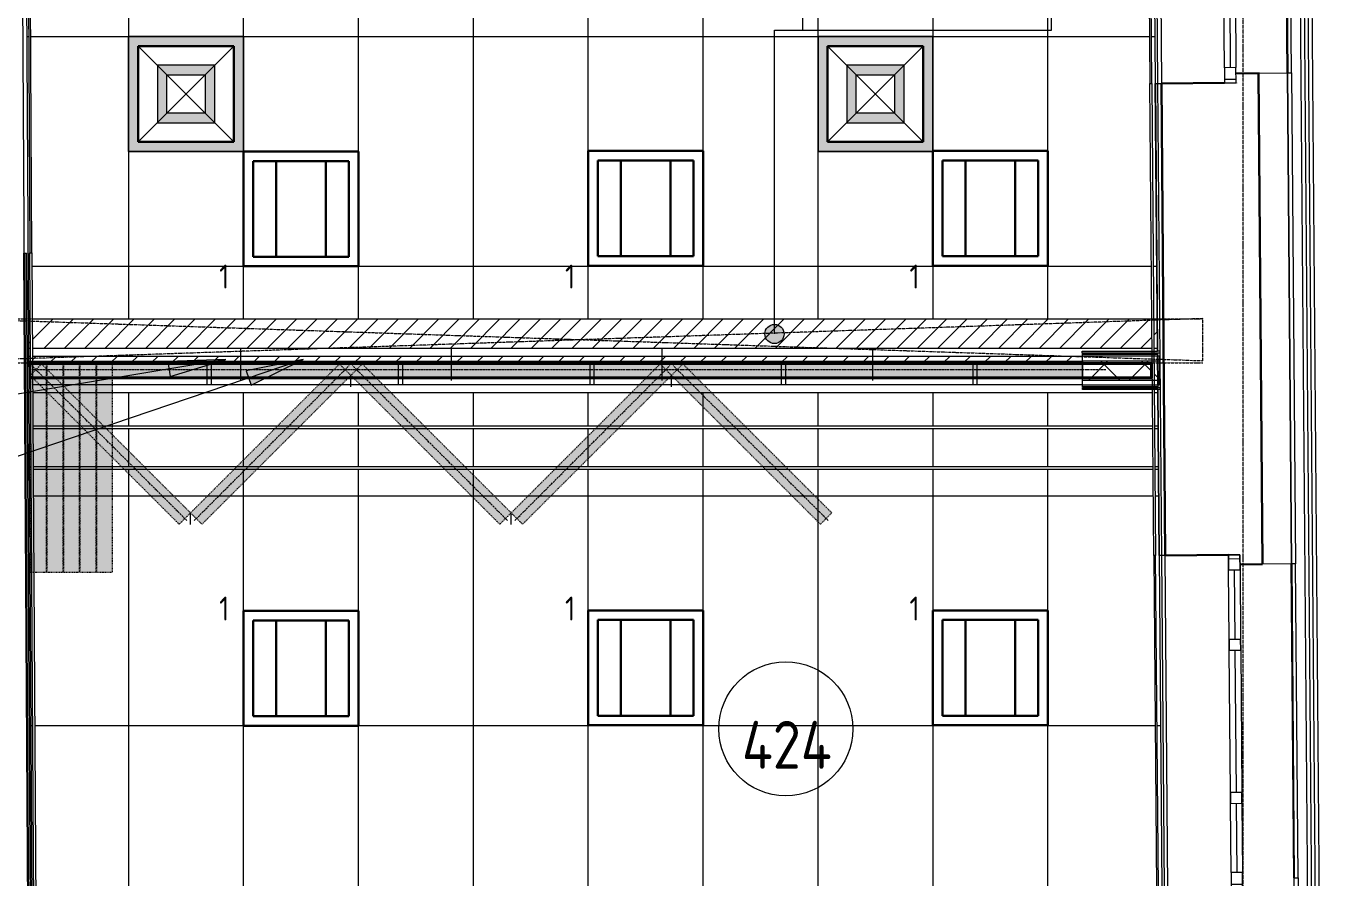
# Model space of a CAD drawing. Header units: millimetres. Extents: x -10051 to 73829, y -4843 to 44223.
# Drawn here: x 48994 to 55818, y 25850 to 30300 of the extents above; entities that cross this region are included whole.
import ezdxf

# ---------------------------------------------------------------- set-up
doc = ezdxf.new("R2010")
doc.units = ezdxf.units.MM
for name, pattern in [('ADSK_Линия сетки', [25, 20, -2.5, 0, -2.5]), ('ADSK_Осевая', [14, 10, -2, 0, -2]), ('ADSK_Штрих_ш3 п1_5', [4.5, 3, -1.5]), ('ADSK_Штрих_ш3 п3', [6, 3, -3]), ('ADSK_Штрихпунктирная 2 точки_ш15 п1_5 п1_5 п1_5', [19.5, 15, -1.5, 0, -1.5, 0, -1.5])]:
    doc.linetypes.add(name, pattern=pattern)
for name, color, linetype, lineweight in [('_ Окна', 7, 'Continuous', 9), ('Аннотация', 7, 'Continuous', 20), ('Каркас', 7, 'Continuous', 18), ('Марки помещений', 7, 'Continuous', 20), ('Окна', 7, 'Continuous', 9), ('Оси', 7, 'Continuous', 9), ('Отметки', 7, 'Continuous', 9), ('Потолки', 7, 'Continuous', 9), ('Потолки штриховка', 7, 'Continuous', 9), ('Стены внутренние', 7, 'Continuous', 18), ('Стены наружные', 7, 'Continuous', 18), ('Стены несущие', 7, 'Continuous', 30), ('Стены отделка', 7, 'Continuous', 30), ('Стены штриховка', 7, 'Continuous', 9), ('Узлы', 7, 'Continuous', 18)]:
    doc.layers.add(name, color=color, linetype=linetype, lineweight=lineweight)
doc.layers.add('Линии', color=7, linetype='Continuous', lineweight=9, true_color=0x00a600)
doc.styles.add('GOST Common_1', font='GOST_Common.ttf', dxfattribs={"width": 0.9, "height": 250})
doc.styles.add('GOST Common_4', font='GOST_Common.ttf', dxfattribs={"width": 0.9, "height": 200})

# ---------------------------------------------------------------- blocks, each defined once
blk = doc.blocks.new('окно трехпол с фрамугой - 1700-2320_h_ _нов_-2116873-План потолков 4-го этажа')
at = {"layer": '_ Окна', "lineweight": 18}
for p, q in [((-870, 75), (-870, 135)), ((-870, 135), (-790, 135)), ((-790, 75), (-870, 75)), ((-790, 135), (-790, 75)), ((-430, 75), (-430, 135)), ((-430, 135), (-370, 135)), ((-370, 75), (-430, 75)), ((-370, 135), (-370, 75)), ((370, 75), (370, 135)), ((370, 135), (430, 135)), ((430, 75), (370, 75)), ((430, 135), (430, 75)), ((790, 135), (790, 75)), ((870, 135), (790, 135)), ((790, 75), (870, 75)), ((870, 75), (870, 135))]:
    blk.add_line(p, q, dxfattribs=at)
at = {"layer": '_ Окна'}
for p, q in [((-850, 75), (-850, 135)), ((-790, 105), (-430, 105)), ((-370, 105), (370, 105)), ((430, 105), (790, 105)), ((850, 75), (850, 135))]:
    blk.add_line(p, q, dxfattribs=at)
at = {"layer": 'Окна'}
for p, q in [((-870, 135), (-870, 75)), ((-790, 135), (-870, 135)), ((-870, 75), (-790, 75)), ((-790, 135), (-430, 135)), ((-430, 75), (-790, 75)), ((-370, 135), (-430, 135)), ((-430, 75), (-370, 75)), ((-370, 135), (370, 135)), ((370, 75), (-370, 75)), ((430, 135), (370, 135)), ((370, 75), (430, 75)), ((430, 135), (790, 135)), ((790, 75), (430, 75)), ((870, 135), (790, 135)), ((790, 75), (870, 75)), ((870, 75), (870, 135))]:
    blk.add_line(p, q, dxfattribs=at)
blk = doc.blocks.new('ADSK_Марка_Помещение_ОдноЗначение - Номер-159740-План потолков 4-го этажа')
at = {"layer": 'Марки помещений'}
blk.add_circle((0, 0), 3.5, dxfattribs=at)
blk = doc.blocks.new('Высотные отметки - Рамка-12095-План потолков 4-го этажа')
at = {"layer": 'Аннотация'}
for p, q in [((-6.5, 0), (-6.5, 5)), ((-6.5, 5), (6.5, 5)), ((6.5, 5), (6.5, 0)), ((6.5, 0), (-6.5, 0))]:
    blk.add_line(p, q, dxfattribs=at)

msp = doc.modelspace()

# ---------------------------------------------------------------- hatches: boundary and pattern name
at = {"layer": 'Аннотация'}
for points in [[(50036.425, 28557.53), (49734.004, 28547.478), (49746.91, 28469.548)], [(50440.09, 28557.53), (50143.281, 28498.674), (50168.627, 28423.86)]]:
    msp.add_hatch(color=256, dxfattribs=at).paths.add_polyline_path(points)
at = {"layer": 'Отметки'}
h = msp.add_hatch(color=256, dxfattribs=at)
edge = h.paths.add_edge_path()
edge.add_arc((52902.159, 28691.388), 50, 0, 360)
at = {"layer": 'Потолки штриховка', "lineweight": 18}
h = msp.add_hatch(dxfattribs=at)
h.set_pattern_fill('FP_53', color=256, style=0, pattern_type=2)
h.set_pattern_definition([(90, (53129.43, 30244.9), (600, -4e-14), []), (0, (53129.4, 30244.9), (0, -1200), [])])
h.paths.add_polyline_path([(50015.929, 20835.573), (50015.929, 23530.09), (50010.929, 23530.09), (50010.929, 23528.09), (50012.929, 23528.09), (50012.929, 20835.573)])
h.paths.add_polyline_path([(50025.929, 20835.573), (54936.948, 20835.573), (54906.841, 24546.33), (49051.579, 24546.33), (49057.652, 23540.09), (50025.929, 23540.09), (50025.929, 21100.017)])
h.paths.add_polyline_path([(54958.04, 20835.573), (54964.949, 20835.573), (54934.937, 24546.33), (54916.937, 24546.33), (54946.948, 20835.573), (54950.811, 20835.573)])
h.paths.add_polyline_path([(49037.801, 23505.09), (50000.929, 23505.09), (50000.929, 23518.09), (49037.723, 23518.09)])
h.paths.add_polyline_path([(49047.652, 23530.09), (49041.579, 24546.33), (49031.578, 24546.33), (49037.651, 23530.09), (49047.481, 23530.09)])
h.paths.add_polyline_path([(49278.658, 24776.511), (54905.075, 24776.511), (54879.117, 27986), (49031.024, 27986), (49050.203, 24776.511), (49057.481, 24776.511)])
h.paths.add_polyline_path([(49030.203, 24776.511), (49040.203, 24776.511), (49021.024, 27986), (49011.024, 27986), (49029.916, 24824.504)])
h.paths.add_polyline_path([(54933.076, 24776.511), (54907.118, 27986), (54889.117, 27986), (54915.968, 24776.511), (54926.841, 24776.511)])
h.paths.add_polyline_path([(50212.605, 27998), (54879.02, 27998), (54877.403, 28198), (49029.757, 28198), (49030.952, 27998), (50093.811, 27998)])
h.paths.add_polyline_path([(54889.02, 27998), (54907.021, 27998), (54905.403, 28198), (54887.403, 28198)])
h.paths.add_polyline_path([(49020.952, 27998), (49019.116, 28198), (49009.757, 28198), (49010.952, 27998), (49019.116, 27998)])
h.paths.add_polyline_path([(49009.685, 28210), (49019.685, 28210), (49018.634, 28385.824), (49008.634, 28385.824), (49009.116, 28305.211)])
h.paths.add_polyline_path([(52629.637, 28210), (54877.306, 28210), (54875.884, 28385.824), (49028.635, 28385.824), (49029.685, 28210), (52364.336, 28210)])
h.paths.add_polyline_path([(54902.841, 28210), (54905.306, 28210), (54902.841, 28385.824), (54885.884, 28385.824), (54887.306, 28210), (54892.769, 28210)])
h.paths.add_polyline_path([(54872.776, 28770.09), (54842.123, 32560.09), (49003.69, 32560.09), (49026.338, 28770.09), (54862.834, 28770.09)])
h.paths.add_polyline_path([(54900.777, 28770.09), (54870.124, 32560.09), (54852.124, 32560.09), (54882.776, 28770.09), (54892.833, 28770.09)])
h.paths.add_polyline_path([(49006.338, 28770.09), (49016.338, 28770.09), (48993.69, 32560.09), (48983.689, 32560.09), (49006.268, 28781.771)])
h.paths.add_polyline_path([(52222.991, 32790.09), (54840.263, 32790.09), (54814.304, 35989.794), (53089.296, 35989.794), (53089.296, 36491.246), (48980.02, 36520.998), (49002.315, 32790.09), (51609.773, 32790.09)])
h.paths.add_polyline_path([(48985.915, 32790.09), (48992.315, 32790.09), (48969.84, 36549.07), (48959.852, 36549), (48982.315, 32790.09), (48983.689, 32790.09)])
h.paths.add_polyline_path([(54850.263, 32790.09), (54868.264, 32790.09), (54842.159, 36017.794), (53119.296, 36017.794), (53119.296, 36019.794), (53117.296, 36020.419), (53117.296, 36491.043), (53099.296, 36491), (53099.296, 35999.794), (54824.304, 35999.794), (54849.808, 32846.442)])
h.paths.add_polyline_path([(53117.296, 36501.044), (53117.296, 36519.044), (48979.853, 36549), (48980.02, 36530.998), (53099.296, 36501.174)])
h.paths.add_polyline_path([(53117.296, 36519.044), (53119.296, 36521.03), (53117.296, 36521.03)])
at = {"layer": 'Потолки штриховка', "lineweight": 18, "true_color": 0x787878}
h = msp.add_hatch(dxfattribs=at)
h.set_pattern_fill('FP_47', color=8, style=0, pattern_type=2)
h.set_pattern_definition([(45, (0, 0), (-53.03301, 53.03301), [])])
h.paths.add_polyline_path([(49991.621, 20615.573), (50000.929, 20615.573), (50000.929, 20835.573), (49985.871, 20835.573), (49985.871, 20615.573)])
h.paths.add_polyline_path([(54968.647, 20625.573), (54968.485, 20627.573), (54966.631, 20627.573), (54968.631, 20625.589)])
h.paths.add_polyline_path([(50012.929, 20627.573), (54966.631, 20627.573), (54966.404, 20645.573), (50015.929, 20645.573), (50015.929, 20835.573), (50012.929, 20835.573), (50012.929, 20642.573)])
h.paths.add_polyline_path([(50010.929, 20625.573), (50012.929, 20627.573), (50010.929, 20627.573)])
h.paths.add_polyline_path([(53940.888, 20655.573), (54938.404, 20655.573), (54936.948, 20835.573), (50025.929, 20835.573), (50025.929, 20655.573), (53891.082, 20655.573)])
h.paths.add_polyline_path([(54960.04, 20655.573), (54966.404, 20655.573), (54964.199, 20835.573), (54946.948, 20835.573), (54948.404, 20655.573), (54958.04, 20655.573)])
h.paths.add_polyline_path([(49031.578, 24546.33), (49041.574, 24547.142), (49039.115, 24776.511), (49030.203, 24776.485), (49031.577, 24546.511)])
h.paths.add_polyline_path([(54705.282, 24546.33), (54906.935, 24546.511), (54905.075, 24776.511), (49050.208, 24775.706), (49051.579, 24546.33), (54025.223, 24546.33)])
h.paths.add_polyline_path([(54926.841, 24546.33), (54934.933, 24546.797), (54933.076, 24776.511), (54915.075, 24776.511), (54916.937, 24546.33), (54925.968, 24546.33)])
h.paths.add_polyline_path([(49278.658, 28540.09), (54510.189, 28540.09), (54510.189, 28575.824), (49027.499, 28575.824), (49027.713, 28540.09), (49275.05, 28540.09)])
h.paths.add_polyline_path([(49008.395, 28540.09), (49017.708, 28540.929), (49017.499, 28575.824), (49007.499, 28575.824), (49007.712, 28540.09)])
h.paths.add_polyline_path([(49861.437, 28615.824), (54874.023, 28615.824), (54872.776, 28770.09), (49026.338, 28770.09), (49027.26, 28615.824), (49570.048, 28615.824)])
h.paths.add_polyline_path([(54902.024, 28615.824), (54900.777, 28770.09), (54882.784, 28769.083), (54884.024, 28615.824), (54892.833, 28615.824)])
h.paths.add_polyline_path([(49014.28, 28615.824), (49017.26, 28615.824), (49016.338, 28770.09), (49006.338, 28770.09), (49007.26, 28615.824), (49009.116, 28615.824)])
h.paths.add_polyline_path([(50347.174, 32560.09), (54842.123, 32560.09), (54840.263, 32790.09), (49002.315, 32790.09), (49003.69, 32560.09), (49933.563, 32560.09)])
h.paths.add_polyline_path([(54870.124, 32560.09), (54868.186, 32790.09), (54850.263, 32790.09), (54852.124, 32560.09), (54868.186, 32560.09)])
at = {"layer": 'Стены внутренние', "lineweight": 9}
h = msp.add_hatch(dxfattribs=at)
h.set_pattern_fill('FP_3', color=256, style=0, pattern_type=2)
h.set_pattern_definition([(45, (0, 0), (-106.066, 106.066), []), (135, (0, 0), (-106.066, -106.066), [])])
h.paths.add_polyline_path([(54910.189, 28450.824), (54910.189, 28550.824), (54884.549, 28550.824), (54885.358, 28450.824), (54908.637, 28450.824)])
h.paths.add_polyline_path([(54510.189, 28450.824), (54875.358, 28450.824), (54874.549, 28550.824), (54510.189, 28550.824), (54510.189, 28463)])
at = {"layer": 'Узлы', "true_color": 0x939393}
h = msp.add_hatch(color=252, dxfattribs=at)
h.paths.add_polyline_path([(50129.432, 29644.906), (50129.432, 30244.906), (49529.432, 30244.481), (49529.432, 29644.906), (50079.432, 29644.906)])
h.paths.add_polyline_path([(49579.432, 29694.906), (49579.432, 30194.906), (50079.432, 30194.906), (50079.432, 29694.906), (49861.437, 29694.906)])
h.paths.add_polyline_path([(49729.432, 29794.906), (49979.432, 29794.906), (49979.432, 30094.906), (49679.432, 30094.906), (49679.432, 29794.906)])
h.paths.add_polyline_path([(49861.437, 29844.906), (49729.432, 29844.906), (49729.432, 30044.906), (49929.432, 30044.906), (49929.432, 29844.906)])
h = msp.add_hatch(color=252, dxfattribs=at)
h.paths.add_polyline_path([(53129.432, 29644.906), (53729.432, 29644.906), (53729.432, 30244.906), (53129.432, 30244.906), (53129.432, 29694.906)])
h.paths.add_polyline_path([(53179.432, 29694.906), (53179.432, 30194.906), (53679.432, 30194.906), (53679.432, 29694.906)])
h.paths.add_polyline_path([(53279.432, 29794.906), (53579.432, 29794.906), (53579.432, 30094.906), (53279.432, 30094.906), (53279.432, 29844.906)])
h.paths.add_polyline_path([(53329.432, 29844.906), (53329.432, 30044.906), (53529.432, 30044.906), (53529.432, 29844.906)])
at = {"layer": 'Узлы', "true_color": 0xffffff}
msp.add_hatch(color=7, dxfattribs=at).paths.add_polyline_path([(50939.536, 28463), (54512.567, 28463), (54512.567, 28547), (49012.449, 28547), (49012.449, 28463), (50821.002, 28463)])
at = {"layer": 'Узлы', "true_color": 0xffffff, "transparency": 33554432}
for points in [[(49101.05, 27447), (49101.05, 28463), (49017.05, 28463), (49017.05, 27447), (49055.188, 27447)], [(49103.05, 27447), (49187.05, 27447), (49187.05, 28463), (49103.05, 28463), (49103.05, 27617.869)], [(49273.05, 27447), (49273.05, 28463), (49189.05, 28463), (49189.05, 27447)], [(49275.05, 27447), (49359.05, 27447), (49359.05, 28463), (49275.05, 28463), (49275.05, 27617.869)], [(49445.05, 27447), (49445.05, 28463), (49361.05, 28463), (49361.05, 27447)], [(49912.089, 27697.484), (50677.605, 28463), (50558.811, 28463), (49852.692, 27756.881)], [(51467.724, 27697.484), (51527.121, 27756.881), (50821.002, 28463), (50702.208, 28463), (51179.209, 27986)], [(51586.518, 27697.484), (52352.034, 28463), (52233.24, 28463), (51527.121, 27756.881)], [(53142.153, 27697.484), (53201.55, 27756.881), (52495.431, 28463), (52376.637, 28463), (52853.637, 27986)]]:
    msp.add_hatch(color=7, dxfattribs=at).paths.add_polyline_path(points)
h = msp.add_hatch(color=7, dxfattribs=at)
h.paths.add_polyline_path([(49793.295, 27697.484), (49852.692, 27756.881), (49445.05, 28164.524), (49445.05, 28045.73), (49504.78, 27986)])
h.paths.add_polyline_path([(49361.05, 28129.73), (49361.05, 28248.524), (49359.05, 28250.524), (49359.05, 28131.73)])
h.paths.add_polyline_path([(49275.05, 28215.73), (49275.05, 28334.524), (49273.05, 28336.524), (49273.05, 28217.73)])
h.paths.add_polyline_path([(49189.05, 28301.73), (49189.05, 28420.524), (49187.05, 28422.524), (49187.05, 28303.73)])
h.paths.add_polyline_path([(49103.05, 28387.73), (49103.05, 28463), (49101.05, 28463), (49101.05, 28389.73)])

# ---------------------------------------------------------------- linework, layer by layer
at = {"layer": 'Аннотация'}
for p, q in [((50440.09, 28557.53), (44077.443, 26401.909)), ((50036.425, 28557.53), (44229.34, 27595.774)), ((50036.425, 28557.53), (49734.004, 28547.478)), ((49734.004, 28547.478), (49746.91, 28469.548)), ((49746.91, 28469.548), (50036.425, 28557.53)), ((50440.09, 28557.53), (50143.281, 28498.674)), ((50168.627, 28423.86), (50440.09, 28557.53)), ((50143.281, 28498.674), (50168.627, 28423.86))]:
    msp.add_line(p, q, dxfattribs=at)
at = {"layer": 'Каркас', "color": 8, "linetype": 'ADSK_Штрих_ш3 п1_5', "lineweight": 9, "true_color": 0x808080}
for p, q in [((49939.536, 28425.824), (49939.536, 28540.09)), ((49959.536, 28540.09), (49959.536, 28425.824)), ((50939.536, 28425.824), (50939.536, 28540.09)), ((50959.536, 28540.09), (50959.536, 28425.824)), ((51939.536, 28425.824), (51939.536, 28540.09)), ((51959.536, 28540.09), (51959.536, 28425.824)), ((52939.536, 28425.824), (52939.536, 28540.09)), ((52959.536, 28540.09), (52959.536, 28425.824)), ((53939.536, 28425.824), (53939.536, 28540.09)), ((53959.536, 28540.09), (53959.536, 28425.824))]:
    msp.add_line(p, q, dxfattribs=at)
at = {"layer": 'Линии', "color": 7, "lineweight": 18}
for p, q in [((49529.432, 30244.906), (50129.432, 30244.906)), ((49529.432, 29644.906), (49529.432, 30244.906)), ((50129.432, 30244.906), (50129.432, 29644.906)), ((53129.432, 30244.906), (53729.432, 30244.906)), ((53129.432, 29644.906), (53129.432, 30244.906)), ((53729.432, 30244.906), (53729.432, 29644.906)), ((49579.432, 30194.906), (50079.432, 29694.906)), ((50079.432, 30194.906), (49579.432, 29694.906)), ((53179.432, 30194.906), (53679.432, 29694.906)), ((53679.432, 30194.906), (53179.432, 29694.906)), ((50129.432, 29644.906), (49529.432, 29644.906)), ((53729.432, 29644.906), (53129.432, 29644.906))]:
    msp.add_line(p, q, dxfattribs=at)
at = {"layer": 'Линии', "color": 7}
for p, q in [((50129.432, 30244.906), (49529.432, 30244.906)), ((49529.432, 30244.906), (49529.432, 29644.906)), ((50129.432, 29644.906), (50129.432, 30244.906)), ((53729.432, 30244.906), (53129.432, 30244.906)), ((53129.432, 30244.906), (53129.432, 29644.906)), ((53729.432, 29644.906), (53729.432, 30244.906)), ((49579.432, 29694.906), (49579.432, 30194.906)), ((49579.432, 30194.906), (50079.432, 30194.906)), ((50079.432, 30194.906), (50079.432, 29694.906)), ((53179.432, 29694.906), (53179.432, 30194.906)), ((53179.432, 30194.906), (53679.432, 30194.906)), ((53679.432, 30194.906), (53679.432, 29694.906)), ((49679.432, 30094.906), (49679.432, 29794.906)), ((49979.432, 30094.906), (49679.432, 30094.906)), ((49979.432, 29794.906), (49979.432, 30094.906)), ((53279.432, 30094.906), (53279.432, 29794.906)), ((53579.432, 30094.906), (53279.432, 30094.906)), ((53579.432, 29794.906), (53579.432, 30094.906)), ((49729.432, 30044.906), (49929.432, 30044.906)), ((49729.432, 29844.906), (49729.432, 30044.906)), ((49929.432, 30044.906), (49929.432, 29844.906)), ((53329.432, 30044.906), (53529.432, 30044.906)), ((53329.432, 29844.906), (53329.432, 30044.906)), ((53529.432, 30044.906), (53529.432, 29844.906)), ((49929.432, 29844.906), (49729.432, 29844.906)), ((53529.432, 29844.906), (53329.432, 29844.906)), ((49679.432, 29794.906), (49979.432, 29794.906)), ((53279.432, 29794.906), (53579.432, 29794.906)), ((50079.432, 29694.906), (49579.432, 29694.906)), ((53679.432, 29694.906), (53179.432, 29694.906)), ((49529.432, 29644.906), (50129.432, 29644.906)), ((53129.432, 29644.906), (53729.432, 29644.906)), ((50115.478, 28448), (50115.478, 28618)), ((51215.478, 28448), (51215.478, 28618)), ((52315.478, 28448), (52315.478, 28618)), ((53415.478, 28448), (53415.478, 28618)), ((54512.567, 28547), (49012.449, 28547)), ((49012.449, 28547), (49012.449, 28463)), ((54512.567, 28463), (54512.567, 28547)), ((49012.449, 28463), (54512.567, 28463)), ((50689.907, 28415.302), (50689.907, 28475.302)), ((52364.336, 28415.302), (52364.336, 28475.302)), ((49852.692, 27696.881), (49852.692, 27756.881)), ((51527.121, 27696.881), (51527.121, 27756.881))]:
    msp.add_line(p, q, dxfattribs=at)
at = {"layer": 'Линии', "color": 5, "lineweight": 30, "true_color": 0x0000ff}
for p, q in [((50079.432, 30194.906), (49579.432, 30194.906)), ((49579.432, 30194.906), (49579.432, 29694.906)), ((50079.432, 29694.906), (50079.432, 30194.906)), ((53679.432, 30194.906), (53179.432, 30194.906)), ((53179.432, 30194.906), (53179.432, 29694.906)), ((53679.432, 29694.906), (53679.432, 30194.906)), ((49579.432, 29694.906), (50079.432, 29694.906)), ((53179.432, 29694.906), (53679.432, 29694.906)), ((50129.432, 29644.906), (50729.432, 29644.906)), ((50129.432, 29044.906), (50129.432, 29644.906)), ((50729.432, 29644.906), (50729.432, 29044.906)), ((51929.431, 29647.338), (52529.431, 29647.338)), ((51929.431, 29047.338), (51929.431, 29647.338)), ((52529.431, 29647.338), (52529.431, 29047.338)), ((50679.432, 29594.906), (50179.432, 29594.906)), ((50179.432, 29594.906), (50179.432, 29094.906)), ((50299.432, 29594.906), (50299.432, 29094.906)), ((50559.432, 29594.906), (50559.432, 29094.906)), ((50679.432, 29094.906), (50679.432, 29594.906)), ((52479.431, 29597.338), (51979.431, 29597.338)), ((51979.431, 29597.338), (51979.431, 29097.338)), ((52099.431, 29597.338), (52099.431, 29097.338)), ((52359.431, 29597.338), (52359.431, 29097.338)), ((52479.431, 29097.338), (52479.431, 29597.338)), ((50179.432, 29094.906), (50679.432, 29094.906)), ((51979.431, 29097.338), (52479.431, 29097.338)), ((50729.432, 29044.906), (50129.432, 29044.906)), ((52529.431, 29047.338), (51929.431, 29047.338)), ((51929.431, 27247.338), (52529.431, 27247.338)), ((51929.431, 26647.338), (51929.431, 27247.338)), ((52529.431, 27247.338), (52529.431, 26647.338)), ((53729.431, 27247.338), (54329.431, 27247.338)), ((53729.431, 26647.338), (53729.431, 27247.338)), ((54329.431, 27247.338), (54329.431, 26647.338)), ((52479.431, 27197.338), (51979.431, 27197.338)), ((51979.431, 27197.338), (51979.431, 26697.338)), ((52099.431, 27197.338), (52099.431, 26697.338)), ((52359.431, 27197.338), (52359.431, 26697.338)), ((52479.431, 26697.338), (52479.431, 27197.338)), ((54279.431, 27197.338), (53779.431, 27197.338)), ((53779.431, 27197.338), (53779.431, 26697.338)), ((53899.431, 27197.338), (53899.431, 26697.338)), ((54159.431, 27197.338), (54159.431, 26697.338)), ((54279.431, 26697.338), (54279.431, 27197.338)), ((51979.431, 26697.338), (52479.431, 26697.338)), ((53779.431, 26697.338), (54279.431, 26697.338)), ((52529.431, 26647.338), (51929.431, 26647.338)), ((54329.431, 26647.338), (53729.431, 26647.338))]:
    msp.add_line(p, q, dxfattribs=at)
at = {"layer": 'Линии', "color": 1, "lineweight": 30, "true_color": 0xff0000}
for p, q in [((53729.431, 29647.338), (54329.431, 29647.338)), ((53729.431, 29047.338), (53729.431, 29647.338)), ((54329.431, 29647.338), (54329.431, 29047.338)), ((54279.431, 29597.338), (53779.431, 29597.338)), ((53779.431, 29597.338), (53779.431, 29097.338)), ((53899.431, 29597.338), (53899.431, 29097.338)), ((54159.431, 29597.338), (54159.431, 29097.338)), ((54279.431, 29097.338), (54279.431, 29597.338)), ((53779.431, 29097.338), (54279.431, 29097.338)), ((54329.431, 29047.338), (53729.431, 29047.338)), ((50129.432, 27244.906), (50729.432, 27244.906)), ((50129.432, 26644.906), (50129.432, 27244.906)), ((50729.432, 27244.906), (50729.432, 26644.906)), ((50679.432, 27194.906), (50179.432, 27194.906)), ((50179.432, 27194.906), (50179.432, 26694.906)), ((50299.432, 27194.906), (50299.432, 26694.906)), ((50559.432, 27194.906), (50559.432, 26694.906)), ((50679.432, 26694.906), (50679.432, 27194.906)), ((50179.432, 26694.906), (50679.432, 26694.906)), ((50729.432, 26644.906), (50129.432, 26644.906))]:
    msp.add_line(p, q, dxfattribs=at)
at = {"layer": 'Линии', "color": 7, "linetype": 'ADSK_Штрихпунктирная 2 точки_ш15 п1_5 п1_5 п1_5'}
for p, q in [((55138.737, 28771.89), (48689.761, 28551.89)), ((48689.761, 28770.09), (55138.737, 28770.09)), ((48691.312, 28770.09), (55138.737, 28551.89)), ((55138.737, 28551.89), (55138.737, 28771.89)), ((48689.761, 28540.09), (55138.737, 28540.09))]:
    msp.add_line(p, q, dxfattribs=at)
at = {"layer": 'Линии', "color": 7, "lineweight": 40}
for p, q in [((49010.103, 28538), (54870.551, 28538)), ((54870.551, 28538), (54870.551, 28463)), ((49010.551, 28463), (54870.551, 28463))]:
    msp.add_line(p, q, dxfattribs=at)
at = {"layer": 'Линии', "color": 7, "linetype": 'ADSK_Штрих_ш3 п3'}
for p, q in [((49074.875, 28534.699), (49015.478, 28475.302)), ((49017.05, 28547), (49017.05, 27447)), ((49101.05, 28547), (49017.05, 28547)), ((49852.692, 27756.881), (49074.875, 28534.699)), ((49101.05, 27447), (49101.05, 28547)), ((49103.05, 28547), (49103.05, 27447)), ((49187.05, 28547), (49103.05, 28547)), ((49187.05, 27447), (49187.05, 28547)), ((49189.05, 28547), (49189.05, 27447)), ((49273.05, 28547), (49189.05, 28547)), ((49273.05, 27447), (49273.05, 28547)), ((49275.05, 28547), (49275.05, 27447)), ((49359.05, 28547), (49275.05, 28547)), ((49359.05, 27447), (49359.05, 28547)), ((49361.05, 28547), (49361.05, 27447)), ((49445.05, 28547), (49361.05, 28547)), ((49445.05, 27447), (49445.05, 28547)), ((50630.51, 28534.699), (49852.692, 27756.881)), ((50689.907, 28475.302), (50630.51, 28534.699)), ((50749.304, 28534.699), (50689.907, 28475.302)), ((51527.121, 27756.881), (50749.304, 28534.699)), ((52304.939, 28534.699), (51527.121, 27756.881)), ((52364.336, 28475.302), (52304.939, 28534.699)), ((52423.733, 28534.699), (52364.336, 28475.302)), ((53201.55, 27756.881), (52423.733, 28534.699)), ((49015.478, 28475.302), (49793.295, 27697.484)), ((49912.089, 27697.484), (50689.907, 28475.302)), ((50689.907, 28475.302), (51467.724, 27697.484)), ((51586.518, 27697.484), (52364.336, 28475.302)), ((52364.336, 28475.302), (53142.153, 27697.484)), ((49793.295, 27697.484), (49852.692, 27756.881)), ((49852.692, 27756.881), (49912.089, 27697.484)), ((51467.724, 27697.484), (51527.121, 27756.881)), ((51527.121, 27756.881), (51586.518, 27697.484)), ((53142.153, 27697.484), (53201.55, 27756.881)), ((49017.05, 27447), (49101.05, 27447)), ((49103.05, 27447), (49187.05, 27447)), ((49189.05, 27447), (49273.05, 27447)), ((49275.05, 27447), (49359.05, 27447)), ((49361.05, 27447), (49445.05, 27447))]:
    msp.add_line(p, q, dxfattribs=at)
at = {"layer": 'Линии', "color": 7, "linetype": 'ADSK_Осевая', "lineweight": 18}
for p, q in [((49833.601, 27716.576), (49023.963, 28526.213)), ((49871.784, 27716.576), (50681.422, 28526.213)), ((51508.029, 27716.576), (50698.392, 28526.213)), ((51546.213, 27716.576), (52355.85, 28526.213)), ((53182.458, 27716.576), (52372.821, 28526.213)), ((54632.567, 28505), (49005.885, 28505))]:
    msp.add_line(p, q, dxfattribs=at)
at = {"layer": 'Оси', "linetype": 'ADSK_Линия сетки'}
msp.add_line((55349.565, -3698.875), (55349.565, 44222.998), dxfattribs=at)
at = {"layer": 'Отметки', "lineweight": 20}
for p, q in [((52902.159, 30278.032), (53698.596, 30278.032)), ((52902.159, 28691.388), (52902.159, 30278.032))]:
    msp.add_line(p, q, dxfattribs=at)
at = {"layer": 'Отметки'}
msp.add_circle((52902.159, 28691.388), 50, dxfattribs=at)
at = {"layer": 'Потолки'}
for p, q in [((49006.338, 28770.09), (49016.338, 28770.09)), ((49026.338, 28770.09), (54872.776, 28770.09)), ((54882.776, 28770.09), (54900.777, 28770.09)), ((49017.713, 28540.09), (49007.712, 28540.09)), ((54510.189, 28540.09), (49027.713, 28540.09))]:
    msp.add_line(p, q, dxfattribs=at)
at = {"layer": 'Стены внутренние'}
for p, q in [((54848.762, 31739.264), (54862.834, 29999.321)), ((54872.834, 29999.402), (54858.762, 31739.345)), ((54888.769, 31738.588), (54902.833, 29999.645)), ((54908.768, 31738.75), (54922.832, 29999.807)), ((49005.914, 30514.425), (49014.28, 29114.45)), ((49024.28, 29114.51), (49015.914, 30514.485)), ((49017.26, 28615.824), (49007.26, 28615.824)), ((54874.023, 28615.824), (49027.26, 28615.824)), ((54902.046, 28615.824), (54884.024, 28615.824)), ((49007.499, 28575.824), (49017.499, 28575.824)), ((49027.499, 28575.824), (54510.189, 28575.824)), ((49018.395, 28425.824), (49008.395, 28425.824)), ((54510.189, 28425.824), (49028.396, 28425.824)), ((49008.634, 28385.824), (49018.634, 28385.824)), ((49028.635, 28385.824), (54875.884, 28385.824)), ((54885.884, 28385.824), (54903.884, 28385.824)), ((54882.77, 27534.407), (54896.842, 25794.464)), ((54906.841, 25794.545), (54892.769, 27534.488)), ((54922.776, 27533.731), (54936.84, 25794.787)), ((54956.84, 25794.949), (54942.776, 27533.892))]:
    msp.add_line(p, q, dxfattribs=at)
at = {"layer": 'Стены наружные'}
for p, q in [((55758.359, 16954.954), (55629.109, 32935.97)), ((55778.357, 16955.116), (55649.107, 32936.06)), ((55798.355, 16955.277), (55669.107, 32936.15)), ((55818.141, 16981.757), (55689.318, 32909.958)), ((54876.761, 31739.491), (54890.833, 29999.548)), ((55579.831, 30055.122), (55566.568, 31695.068)), ((55569.143, 31695.089), (55582.406, 30055.143)), ((55602.405, 30055.304), (55589.142, 31695.251)), ((49019.685, 28210), (49009.685, 28210)), ((49009.757, 28198), (49019.757, 28198)), ((54877.306, 28210), (49029.685, 28210)), ((49029.757, 28198), (54877.403, 28198)), ((54905.306, 28210), (54887.306, 28210)), ((54887.403, 28198), (54905.403, 28198)), ((49020.952, 27998), (49010.952, 27998)), ((49011.024, 27986), (49021.024, 27986)), ((54879.02, 27998), (49030.952, 27998)), ((49031.024, 27986), (54879.117, 27986)), ((54907.021, 27998), (54889.02, 27998)), ((54889.117, 27986), (54907.118, 27986)), ((54910.769, 27534.633), (54924.841, 25794.69)), ((55613.839, 25850.264), (55600.576, 27490.211)), ((55603.15, 27490.232), (55616.414, 25850.285)), ((55636.413, 25850.447), (55623.15, 27490.393))]:
    msp.add_line(p, q, dxfattribs=at)
at = {"layer": 'Стены несущие'}
for p, q in [((55312.415, 30052.959), (55432.411, 30053.93)), ((55432.419, 30052.93), (55429.844, 30052.909)), ((55429.844, 30052.909), (55450.581, 27488.998)), ((55450.581, 27488.998), (55429.844, 30052.909)), ((55432.411, 30053.93), (55432.419, 30052.93)), ((54922.832, 29999.807), (55252.821, 30002.475)), ((54942.768, 27534.892), (54922.832, 29999.807)), ((55312.819, 30002.961), (55312.827, 30001.961)), ((49009.116, 24958.345), (48984.281, 29114.271)), ((55272.757, 27537.561), (54942.768, 27534.892)), ((55450.581, 27488.998), (55333.159, 27488.048))]:
    msp.add_line(p, q, dxfattribs=at)
at = {"layer": 'Стены отделка', "lineweight": 9}
for p, q in [((48959.661, 36581.018), (49055.188, 20595.583)), ((49035.188, 20595.463), (48975.915, 30514.246)), ((55429.844, 30052.909), (55429.836, 30053.909)), ((55432.411, 30053.93), (55579.831, 30055.122)), ((55579.831, 30055.122), (55600.576, 27490.211)), ((55582.406, 30055.143), (55602.405, 30055.304)), ((55603.15, 27490.232), (55582.406, 30055.143)), ((55602.405, 30055.304), (55623.15, 27490.393)), ((54862.834, 29999.321), (54872.834, 29999.402)), ((54882.77, 27534.407), (54862.834, 29999.321)), ((54872.834, 29999.402), (54892.769, 27534.488)), ((54890.833, 29999.548), (54922.832, 29999.807)), ((54902.146, 28600.824), (54890.833, 29999.548)), ((54902.833, 29999.645), (54922.776, 27533.731)), ((48984.281, 29114.271), (48996.281, 29114.343)), ((48996.281, 29114.343), (49021.116, 24958.417)), ((49014.28, 29114.45), (49024.28, 29114.51)), ((49039.115, 24958.525), (49014.28, 29114.45)), ((49024.28, 29114.51), (49049.115, 24958.584)), ((54509.027, 28590.824), (54509.027, 28600.824)), ((54509.027, 28600.824), (54902.146, 28600.824)), ((54902.226, 28590.824), (54509.027, 28590.824)), ((54510.189, 28413.824), (54510.189, 28587.824)), ((54510.189, 28587.824), (54902.251, 28587.824)), ((54910.189, 28575.824), (54510.189, 28575.824)), ((54902.251, 28587.824), (54902.226, 28590.824)), ((54903.561, 28425.824), (54902.348, 28575.824)), ((54910.189, 28575.824), (54910.189, 28425.824)), ((54510.189, 28425.824), (54910.189, 28425.824)), ((54903.658, 28413.824), (54510.189, 28413.824)), ((54510.563, 28410.824), (54903.682, 28410.824)), ((54510.563, 28400.824), (54510.563, 28410.824)), ((54903.763, 28400.824), (54510.563, 28400.824)), ((54903.682, 28410.824), (54903.658, 28413.824)), ((54910.769, 27534.633), (54903.763, 28400.824)), ((54892.769, 27534.488), (54882.77, 27534.407)), ((54922.768, 27534.73), (54910.769, 27534.633)), ((54942.776, 27533.892), (54922.776, 27533.731)), ((54942.768, 27534.892), (54942.776, 27533.892)), ((55600.576, 27490.211), (55450.581, 27488.998)), ((55623.15, 27490.393), (55603.15, 27490.232)), ((55616.414, 25850.285), (55636.413, 25850.447)), ((55636.349, 23385.371), (55616.414, 25850.285)), ((55636.413, 25850.447), (55656.349, 23385.533))]:
    msp.add_line(p, q, dxfattribs=at)
at = {"layer": 'Стены штриховка'}
for p, q in [((54904.146, 28600.824), (54892.833, 29999.564)), ((48994.281, 29114.331), (49019.116, 24958.405)), ((54914.146, 28600.824), (54902.146, 28600.824)), ((54510.189, 28585.824), (54902.267, 28585.824)), ((54510.189, 28550.824), (54910.189, 28550.824)), ((54914.227, 28590.824), (54902.226, 28590.824)), ((54902.267, 28585.824), (54902.348, 28575.824)), ((54905.682, 28410.824), (54904.227, 28590.824)), ((54510.189, 28450.824), (54910.189, 28450.824)), ((54903.642, 28415.824), (54510.189, 28415.824)), ((54903.561, 28425.824), (54903.642, 28415.824)), ((54915.683, 28410.824), (54903.682, 28410.824)), ((54915.764, 28400.824), (54903.763, 28400.824)), ((54912.769, 27534.65), (54905.763, 28400.824))]:
    msp.add_line(p, q, dxfattribs=at)

# ---------------------------------------------------------------- block references
at = {"layer": 'Марки помещений', "xscale": 99.99999999999993, "yscale": 99.99999999999993, "zscale": 99.99999999999993}
msp.add_blockref('ADSK_Марка_Помещение_ОдноЗначение - Номер-159740-План потолков 4-го этажа', (52961.137, 26628.719), dxfattribs=at)
at = {"layer": 'Окна', "rotation": 270.4633818725627}
for p in [(55170.788, 30871.84), (55204.795, 26666.983)]:
    msp.add_blockref('окно трехпол с фрамугой - 1700-2320_h_ _нов_-2116873-План потолков 4-го этажа', p, dxfattribs=at)
at = {"layer": 'Отметки', "lineweight": 20, "extrusion": (0, 0, -1), "xscale": 99.99999999999993, "yscale": 99.99999999999993, "zscale": 99.99999999999993}
msp.add_blockref('Высотные отметки - Рамка-12095-План потолков 4-го этажа', (-53698.596, 30278.032), dxfattribs=at)

# ---------------------------------------------------------------- texts
at = {"layer": 'Аннотация', "lineweight": 9, "char_height": 125, "width": 175.5, "attachment_point": 5, "line_spacing_factor": 1.022766, "style": 'GOST Common_4'}
for insert in [(50028.785, 28991.356), (51835.008, 28991.356), (53633.614, 28991.356), (50028.785, 27257.194), (51835.008, 27257.194), (53633.614, 27257.194)]:
    msp.add_mtext('\\pt180,360,540,720,900,1080,1260,1440,1620,1800,1980,2160,2340,2520,2700,2880,3060,3240,3420,3600,3780,3960,4140,4320,4500,4680,4860,5040,5220,5400,5580,5760;1 ', dxfattribs=dict(at, insert=insert))
at = {"layer": 'Марки помещений', "lineweight": 9, "insert": (52966.53, 26545.137), "char_height": 250, "width": 523.8, "attachment_point": 5, "line_spacing_factor": 1.022766, "style": 'GOST Common_1'}
msp.add_mtext('\\pt450,900,1350,1800,2250,2700,3150,3600,4050,4500,4950,5400,5850,6300,6750,7200,7650,8100,8550,9000,9450,9900,10350,10800,11250,11700,12150,12600,13050,13500,13950,14400;424', dxfattribs=at)

doc.saveas('drawing.dxf')
